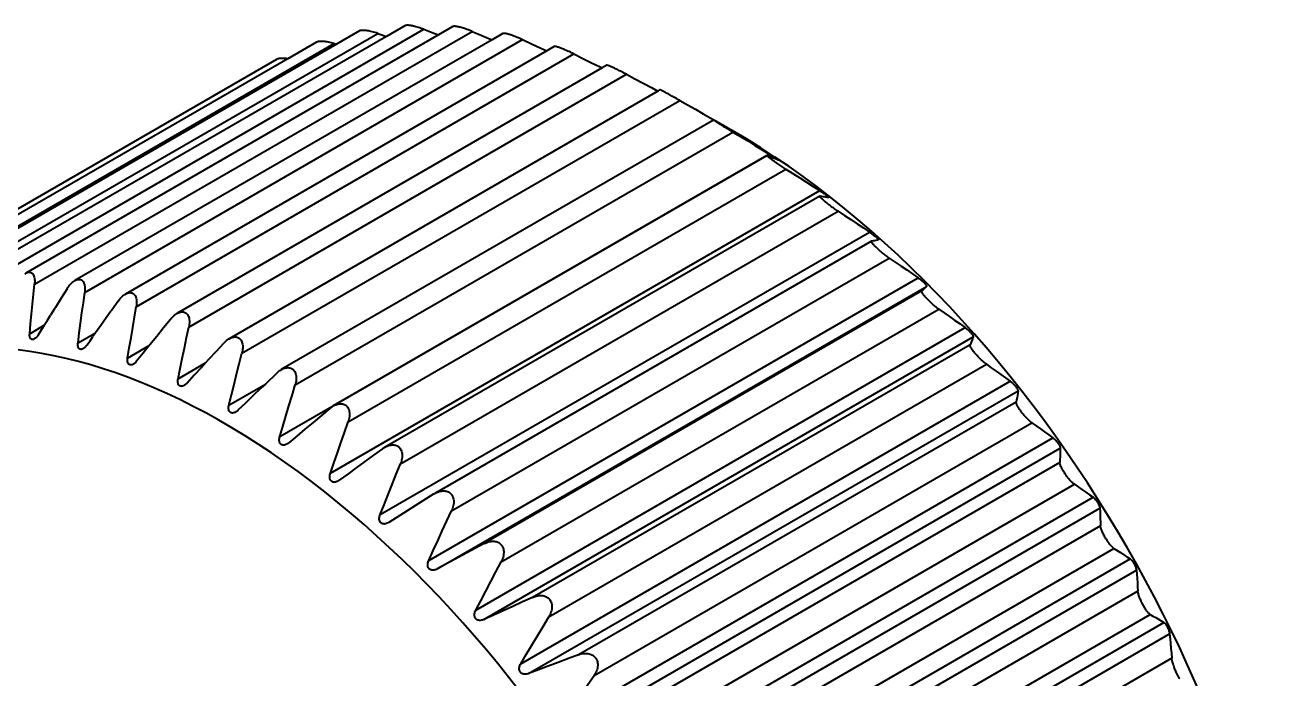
# Model space of a CAD drawing. Header units: millimetres. Extents: x 15 to 415, y 5 to 292.
# Drawn here: x 329.57 to 338.38, y 138.74 to 143.29 of the extents above; entities that cross this region are included whole.
import ezdxf

# ---------------------------------------------------------------- set-up
doc = ezdxf.new("R2010")
doc.units = ezdxf.units.MM
doc.layers.add('Geometries', color=7, linetype='Continuous')

msp = doc.modelspace()

# ---------------------------------------------------------------- linework, layer by layer
at = {"layer": 'Geometries', "linetype": 'Continuous', "lineweight": 40}
for p, q in [((328.9787, 141.4719), (332.0256, 143.231)), ((329.3, 141.5003), (332.3468, 143.2594)), ((329.6366, 141.4857), (332.6834, 143.2448)), ((331.8975, 143.2477), (331.7377, 143.1554)), ((332.0256, 143.231), (332.0873, 143.2104)), ((332.2151, 143.2842), (332.0873, 143.2104)), ((332.5489, 143.2783), (332.4492, 143.2208)), ((332.8962, 143.2301), (332.8214, 143.187)), ((328.6754, 141.4008), (331.7222, 143.1599)), ((331.7377, 143.1554), (328.9307, 141.5348)), ((332.0873, 143.2104), (329.2452, 141.5695)), ((332.4492, 143.2208), (329.5749, 141.5613)), ((332.8214, 143.187), (329.917, 141.5101)), ((329.9857, 141.4283), (333.0326, 143.1874)), ((331.5987, 143.1692), (331.3997, 143.0543)), ((331.7222, 143.1599), (331.7378, 143.1554)), ((333.2542, 143.1401), (333.2016, 143.1098)), ((331.321, 143.0493), (328.3569, 141.3381)), ((331.3997, 143.0543), (328.6338, 141.4574)), ((333.2016, 143.1098), (330.2688, 141.4165)), ((330.3447, 141.3285), (333.3915, 143.0876)), ((333.5874, 142.9901), (330.6276, 141.2812)), ((333.62, 143.0089), (333.5874, 142.9901)), ((330.7105, 141.1871), (333.7574, 142.9462)), ((333.9762, 142.8292), (330.9903, 141.1053)), ((333.9907, 142.8377), (333.9762, 142.8292)), ((331.0803, 141.0053), (334.1272, 142.7644)), ((334.3634, 142.6276), (331.354, 140.8902)), ((334.3955, 142.6103), (334.3965, 142.6108)), ((331.4511, 140.7846), (334.4979, 142.5437)), ((334.4476, 142.5812), (334.4477, 142.5811)), ((334.4477, 142.5814), (334.4915, 142.5561)), ((334.4597, 142.5743), (334.4477, 142.5811)), ((331.3439, 140.4241), (334.7509, 142.3911)), ((334.7349, 142.3806), (331.7159, 140.6376)), ((331.8198, 140.5266), (334.8667, 142.2857)), ((331.6957, 140.1692), (335.1027, 142.1363)), ((335.1023, 142.0985), (332.073, 140.3495)), ((332.1836, 140.2336), (335.2305, 141.9927)), ((332.0421, 139.8813), (335.4491, 141.8484)), ((335.4627, 141.7836), (332.4225, 140.0284)), ((335.4627, 141.7836), (335.4634, 141.7839)), ((335.5104, 141.7939), (335.51, 141.7937)), ((332.5395, 139.9078), (335.5863, 141.6669)), ((332.3802, 139.5626), (335.7872, 141.5297)), ((332.4394, 139.5028), (335.8465, 141.4698)), ((335.8126, 141.4382), (332.7658, 139.6791)), ((329.7753, 141.3135), (329.7482, 141.2702)), ((332.8846, 139.5518), (335.9314, 141.3109)), ((329.6027, 141.1406), (329.7036, 141.1988)), ((329.7036, 141.1988), (329.7261, 141.2348)), ((329.7261, 141.2348), (329.7482, 141.2702)), ((330.5825, 141.241), (330.5818, 141.2402)), ((329.9391, 141.076), (330.0613, 141.1465)), ((330.0225, 141.0918), (330.0427, 141.1203)), ((330.0612, 141.1465), (330.0427, 141.1203)), ((332.7074, 139.2158), (336.1145, 141.1828)), ((332.7644, 139.1512), (336.1714, 141.1183)), ((330.0001, 141.0602), (330.0225, 141.0918)), ((330.2842, 140.9711), (330.4349, 141.0581)), ((336.1492, 141.0641), (333.1023, 139.305)), ((330.6353, 140.8266), (330.8265, 140.937)), ((331.322, 140.8658), (331.2434, 140.7904)), ((333.2161, 139.1686), (336.2629, 140.9277)), ((330.9895, 140.6438), (331.2434, 140.7904)), ((333.0211, 138.8436), (336.4281, 140.8106)), ((333.0754, 138.7747), (336.4824, 140.7418)), ((336.4704, 140.6648), (333.4236, 138.9057)), ((333.5314, 138.7613), (336.5783, 140.5204)), ((333.3186, 138.4489), (336.7256, 140.416)), ((332.073, 140.3495), (332.0731, 140.3496)), ((333.3698, 138.3764), (336.7768, 140.3435)), ((336.7738, 140.2434), (333.7269, 138.4843)), ((333.828, 138.333), (336.8748, 140.0921)), ((332.4166, 140.0248), (332.103, 139.8267)), ((332.4166, 140.0248), (332.4225, 140.0284)), ((333.5977, 138.035), (337.0047, 140.0021)), ((333.6453, 137.9595), (337.0523, 139.9265)), ((332.103, 139.8267), (332.1001, 139.8249)), ((337.0568, 139.8034), (334.01, 138.0443)), ((332.7658, 139.6791), (332.4394, 139.5028)), ((334.1034, 137.8873), (337.1502, 139.6464)), ((333.8559, 137.6053), (337.263, 139.5723)), ((333.8997, 137.5273), (337.3067, 139.4943)), ((337.3172, 139.3482), (334.2704, 137.5891)), ((334.3554, 137.4277), (337.4022, 139.1868)), ((334.0914, 137.1631), (337.4984, 139.1302)), ((334.1308, 137.0832), (337.5379, 139.0503)), ((337.5529, 138.8816), (334.5061, 137.1225))]:
    msp.add_line(p, q, dxfattribs=at)
at = {"layer": 'Geometries', "linetype": 'Continuous', "lineweight": 40, "flags": 128}
for points in [[(332.0256, 143.231), (332.0162, 143.2341), (332.0066, 143.237), (331.9968, 143.2398), (331.987, 143.2423), (331.9771, 143.2447), (331.969, 143.2464), (331.9609, 143.248), (331.9529, 143.2493), (331.9451, 143.2504), (331.9388, 143.2511), (331.9327, 143.2517), (331.9269, 143.252), (331.9214, 143.2521), (331.9162, 143.2519), (331.9114, 143.2515), (331.9071, 143.2509), (331.9033, 143.25), (331.8995, 143.2487), (331.8975, 143.2477)], [(332.3468, 143.2594), (332.3377, 143.2627), (332.3283, 143.266), (332.3188, 143.2692), (332.3091, 143.2722), (332.2994, 143.2751), (332.2913, 143.2773), (332.2833, 143.2794), (332.2753, 143.2812), (332.2675, 143.2829), (332.2612, 143.2841), (332.255, 143.2851), (332.2491, 143.286), (332.2434, 143.2866), (332.2381, 143.287), (332.2331, 143.2872), (332.2286, 143.2871), (332.2245, 143.2868), (332.2205, 143.2861), (332.2171, 143.2851), (332.2151, 143.2841)], [(332.3468, 143.2594), (332.4158, 143.2334), (332.4493, 143.2207)], [(332.6834, 143.2448), (332.6746, 143.2484), (332.6655, 143.252), (332.6562, 143.2556), (332.6467, 143.259), (332.6371, 143.2623), (332.6292, 143.265), (332.6213, 143.2675), (332.6134, 143.2699), (332.6056, 143.2721), (332.5992, 143.2737), (332.593, 143.2752), (332.587, 143.2766), (332.5813, 143.2777), (332.5758, 143.2787), (332.5707, 143.2794), (332.566, 143.2799), (332.5618, 143.2802), (332.5574, 143.2801), (332.5538, 143.2798), (332.5509, 143.2791), (332.5489, 143.2783)], [(332.6834, 143.2448), (332.75, 143.217), (332.8159, 143.1893), (332.8215, 143.187)], [(333.0326, 143.1874), (333.0241, 143.1912), (333.0153, 143.1951), (333.0062, 143.1989), (332.997, 143.2027), (332.9877, 143.2065), (332.98, 143.2095), (332.9721, 143.2125), (332.9643, 143.2153), (332.9566, 143.218), (332.9503, 143.2201), (332.9441, 143.2221), (332.9381, 143.2239), (332.9323, 143.2256), (332.9267, 143.2271), (332.9215, 143.2284), (332.9167, 143.2294), (332.9122, 143.2302), (332.9077, 143.2309), (332.9038, 143.2312), (332.9006, 143.2312), (332.898, 143.2308), (332.8962, 143.2302), (332.8962, 143.2301)], [(331.7222, 143.1599), (331.7126, 143.1626), (331.7028, 143.1651), (331.6929, 143.1674), (331.6829, 143.1695), (331.6729, 143.1713), (331.6648, 143.1726), (331.6567, 143.1736), (331.6487, 143.1744), (331.641, 143.1749), (331.6348, 143.1752), (331.6288, 143.1752), (331.6231, 143.1749), (331.6177, 143.1745), (331.6127, 143.1738), (331.6081, 143.1728), (331.6041, 143.1716), (331.6005, 143.1702), (331.5986, 143.1692)], [(333.0326, 143.1874), (333.0966, 143.1581), (333.1599, 143.129), (333.2017, 143.1098)], [(333.3915, 143.0876), (333.3834, 143.0916), (333.3749, 143.0957), (333.3662, 143.0998), (333.3573, 143.1039), (333.3482, 143.108), (333.3407, 143.1114), (333.333, 143.1147), (333.3254, 143.118), (333.3177, 143.1212), (333.3115, 143.1237), (333.3054, 143.1261), (333.2993, 143.1285), (333.2935, 143.1306), (333.288, 143.1326), (333.2826, 143.1344), (333.2777, 143.1361), (333.2732, 143.1374), (333.2684, 143.1387), (333.2643, 143.1397), (333.2608, 143.1403), (333.258, 143.1406), (333.2558, 143.1406), (333.2544, 143.1402), (333.2542, 143.1401)], [(331.3997, 143.0543), (331.3993, 143.0544), (331.3893, 143.0556), (331.3812, 143.0564), (331.3731, 143.0569), (331.3652, 143.0571), (331.3575, 143.057), (331.3515, 143.0567), (331.3456, 143.0562), (331.3401, 143.0554), (331.3349, 143.0544), (331.3301, 143.0532), (331.3258, 143.0517), (331.322, 143.0499), (331.3209, 143.0493)], [(333.3915, 143.0876), (333.4527, 143.0572), (333.5132, 143.0271), (333.5732, 142.9972), (333.5875, 142.9901)], [(333.7574, 142.9462), (333.7496, 142.9503), (333.7415, 142.9546), (333.7332, 142.9589), (333.7246, 142.9633), (333.7158, 142.9677), (333.7085, 142.9714), (333.7011, 142.9751), (333.6936, 142.9787), (333.6861, 142.9824), (333.68, 142.9853), (333.6739, 142.9881), (333.6679, 142.9909), (333.6622, 142.9935), (333.6566, 142.996), (333.6512, 142.9984), (333.6462, 143.0005), (333.6416, 143.0024), (333.6367, 143.0044), (333.6323, 143.006), (333.6287, 143.0073), (333.6256, 143.0082), (333.6232, 143.0088), (333.6214, 143.0091), (333.6202, 143.009), (333.62, 143.0089)], [(333.7574, 142.9462), (333.8155, 142.9152), (333.8731, 142.8845), (333.9301, 142.854), (333.9762, 142.8292)], [(334.1272, 142.7644), (334.1198, 142.7686), (334.1121, 142.7729), (334.1042, 142.7774), (334.0959, 142.782), (334.0875, 142.7867), (334.0805, 142.7906), (334.0733, 142.7946), (334.066, 142.7987), (334.0587, 142.8027), (334.0527, 142.8059), (334.0467, 142.8092), (334.0409, 142.8124), (334.0352, 142.8154), (334.0296, 142.8184), (334.0243, 142.8213), (334.0192, 142.8239), (334.0145, 142.8264), (334.0095, 142.829), (334.0051, 142.8312), (334.0012, 142.8331), (333.9979, 142.8347), (333.9953, 142.836), (333.9932, 142.8369), (333.9917, 142.8375), (333.9908, 142.8377), (333.9907, 142.8376)], [(334.1272, 142.7644), (334.1821, 142.7332), (334.2365, 142.7023), (334.2904, 142.6716), (334.3437, 142.6411), (334.3965, 142.6108)], [(334.4979, 142.5437), (334.491, 142.5478), (334.4837, 142.5522), (334.4762, 142.5568), (334.4684, 142.5615), (334.4603, 142.5664), (334.4536, 142.5706), (334.4466, 142.5748), (334.4396, 142.5792), (334.4325, 142.5835), (334.4267, 142.5871), (334.4209, 142.5907), (334.4152, 142.5943), (334.4096, 142.5978), (334.4041, 142.6012), (334.3988, 142.6045), (334.3938, 142.6077), (334.3891, 142.6107), (334.384, 142.6139), (334.3794, 142.6168), (334.3755, 142.6193), (334.372, 142.6216), (334.3691, 142.6234), (334.3669, 142.6249), (334.365, 142.6262), (334.3638, 142.6271), (334.3633, 142.6275), (334.3633, 142.6276)], [(334.3633, 142.6276), (334.3635, 142.6276), (334.3641, 142.6274), (334.3652, 142.6268), (334.3668, 142.626), (334.3689, 142.6249)], [(334.3955, 142.6103), (334.3875, 142.6147), (334.3689, 142.6249)], [(334.4476, 142.5812), (334.442, 142.5843), (334.4241, 142.5944), (334.4059, 142.6045), (334.3955, 142.6103)], [(334.3965, 142.6108), (334.401, 142.6082), (334.4058, 142.6055), (334.4109, 142.6025), (334.4163, 142.5995), (334.4196, 142.5976), (334.423, 142.5956), (334.4265, 142.5936), (334.43, 142.5916), (334.4328, 142.59), (334.4356, 142.5884), (334.4385, 142.5867), (334.4412, 142.5851), (334.4438, 142.5836), (334.4463, 142.5822), (334.4478, 142.5814)], [(334.4478, 142.5814), (334.4487, 142.5808), (334.451, 142.5795), (334.4544, 142.5775), (334.4573, 142.5758), (334.4595, 142.5745), (334.4611, 142.5736), (334.4619, 142.5732), (334.4623, 142.5729), (334.4623, 142.5729)], [(334.4623, 142.5729), (334.4623, 142.5729), (334.462, 142.573), (334.4611, 142.5735), (334.4597, 142.5743)], [(334.4979, 142.5437), (334.5496, 142.5127), (334.6007, 142.482), (334.6513, 142.4515), (334.7013, 142.4212), (334.7509, 142.3911)], [(334.8667, 142.2857), (334.8602, 142.2898), (334.8534, 142.2942), (334.8463, 142.2988), (334.8389, 142.3036), (334.8312, 142.3087), (334.8248, 142.313), (334.8182, 142.3175), (334.8114, 142.3221), (334.8046, 142.3267), (334.799, 142.3306), (334.7934, 142.3345), (334.7878, 142.3385), (334.7823, 142.3423), (334.777, 142.3462), (334.7718, 142.3499), (334.7668, 142.3536), (334.7621, 142.357), (334.757, 142.3608), (334.7524, 142.3643), (334.7484, 142.3675), (334.7448, 142.3704), (334.7417, 142.3729), (334.7393, 142.375), (334.7372, 142.377), (334.7357, 142.3785), (334.7349, 142.3796), (334.7347, 142.3803), (334.7348, 142.3806)], [(334.7348, 142.3806), (334.735, 142.3806), (334.7358, 142.3806), (334.737, 142.3803), (334.7386, 142.3797)], [(334.8139, 142.3482), (334.7992, 142.3545), (334.7844, 142.3607), (334.7694, 142.367), (334.7541, 142.3733), (334.7386, 142.3797)], [(334.7509, 142.3911), (334.7552, 142.3885), (334.7598, 142.3856), (334.7646, 142.3826), (334.7696, 142.3795), (334.774, 142.3768), (334.7784, 142.3739), (334.7829, 142.3711), (334.7866, 142.3687), (334.7903, 142.3663), (334.7938, 142.3639), (334.7973, 142.3616), (334.8005, 142.3594), (334.8035, 142.3573), (334.8059, 142.3557), (334.8081, 142.3541), (334.8099, 142.3528), (334.8123, 142.351), (334.8141, 142.3496), (334.8152, 142.3486), (334.8157, 142.3479), (334.8157, 142.3477)], [(334.8157, 142.3477), (334.8156, 142.3477), (334.815, 142.3478), (334.8139, 142.3482)], [(334.8667, 142.2857), (334.9149, 142.2554), (334.9626, 142.2253), (335.0098, 142.1954), (335.0565, 142.1657), (335.1027, 142.1363)], [(335.2305, 141.9927), (335.2244, 141.9967), (335.2181, 142.001), (335.2114, 142.0055), (335.2045, 142.0104), (335.1973, 142.0156), (335.1912, 142.02), (335.1849, 142.0246), (335.1785, 142.0294), (335.172, 142.0343), (335.1666, 142.0385), (335.1612, 142.0427), (335.1558, 142.0469), (335.1505, 142.0511), (335.1453, 142.0554), (335.1402, 142.0595), (335.1353, 142.0636), (335.1307, 142.0675), (335.1256, 142.0719), (335.121, 142.076), (335.1169, 142.0798), (335.1132, 142.0833), (335.1101, 142.0864), (335.1075, 142.0891), (335.1051, 142.0918), (335.1034, 142.094), (335.1024, 142.0958), (335.1018, 142.0971), (335.1019, 142.098), (335.1023, 142.0985)], [(335.1023, 142.0985), (335.1023, 142.0985), (335.1032, 142.0987), (335.1045, 142.0986)], [(335.1027, 142.1363), (335.1068, 142.1337), (335.1111, 142.1308), (335.1156, 142.1278), (335.1204, 142.1246), (335.1245, 142.1217), (335.1287, 142.1187), (335.133, 142.1157), (335.1366, 142.1131), (335.1402, 142.1105), (335.1436, 142.1078), (335.147, 142.1053), (335.1502, 142.1028), (335.1532, 142.1004), (335.1556, 142.0984), (335.1578, 142.0966), (335.1597, 142.095), (335.1622, 142.0927), (335.164, 142.0908), (335.1653, 142.0893), (335.166, 142.0883), (335.1662, 142.0876), (335.166, 142.0873)], [(335.1649, 142.0873), (335.1532, 142.0896), (335.1413, 142.0919), (335.1292, 142.0941), (335.1169, 142.0964), (335.1045, 142.0986)], [(335.166, 142.0873), (335.1658, 142.0873), (335.1649, 142.0873)], [(335.2305, 141.9927), (335.2751, 141.9634), (335.3193, 141.9343), (335.363, 141.9054), (335.4063, 141.8768), (335.4491, 141.8484)], [(335.4491, 141.8484), (335.4529, 141.8458), (335.4569, 141.843), (335.4611, 141.84), (335.4656, 141.8367), (335.4695, 141.8338), (335.4735, 141.8307), (335.4776, 141.8274), (335.4811, 141.8247), (335.4845, 141.8219), (335.4879, 141.819), (335.4911, 141.8162), (335.4943, 141.8135), (335.4972, 141.8108), (335.4995, 141.8086), (335.5017, 141.8064), (335.5036, 141.8045), (335.5062, 141.8017), (335.5082, 141.7994), (335.5096, 141.7975), (335.5105, 141.796), (335.5108, 141.7948), (335.5107, 141.7941), (335.5104, 141.7939)], [(335.5863, 141.6669), (335.5808, 141.6707), (335.5749, 141.6748), (335.5687, 141.6794), (335.5622, 141.6842), (335.5555, 141.6894), (335.5498, 141.6939), (335.5438, 141.6986), (335.5378, 141.7036), (335.5316, 141.7087), (335.5265, 141.713), (335.5213, 141.7175), (335.5162, 141.722), (335.5111, 141.7265), (335.506, 141.7311), (335.5011, 141.7356), (335.4963, 141.7401), (335.4918, 141.7445), (335.4868, 141.7494), (335.4823, 141.754), (335.4782, 141.7584), (335.4744, 141.7625), (335.4712, 141.7662), (335.4685, 141.7696), (335.466, 141.7729), (335.4641, 141.7758), (335.4628, 141.7782), (335.462, 141.7802), (335.4617, 141.7816), (335.4619, 141.7827), (335.4625, 141.7835), (335.4627, 141.7836)], [(335.51, 141.7937), (335.501, 141.7919), (335.4919, 141.79), (335.4826, 141.788), (335.4731, 141.786), (335.4634, 141.7839)], [(335.5863, 141.6669), (335.6274, 141.639), (335.668, 141.6114), (335.7082, 141.584), (335.7479, 141.5567), (335.7872, 141.5297)], [(329.5694, 141.5578), (329.5734, 141.5604), (329.5749, 141.5613)], [(329.5749, 141.5613), (329.5783, 141.5631), (329.5801, 141.564)], [(329.5801, 141.564), (329.5832, 141.5653), (329.5851, 141.5661)], [(329.5851, 141.5661), (329.588, 141.5671), (329.5929, 141.5682), (329.5976, 141.5687), (329.6022, 141.5687), (329.6066, 141.568), (329.6114, 141.5664), (329.6159, 141.564), (329.6199, 141.5608), (329.6237, 141.5568), (329.6269, 141.5521), (329.6297, 141.547), (329.6323, 141.5404), (329.6344, 141.5334), (329.6359, 141.5258), (329.6369, 141.518), (329.6374, 141.5102), (329.6375, 141.5022), (329.6372, 141.494), (329.6366, 141.4857)], [(329.6027, 141.1406), (329.6092, 141.2083), (329.6159, 141.2767), (329.6226, 141.3457), (329.6295, 141.4154), (329.6366, 141.4857)], [(329.8629, 141.4531), (329.8684, 141.4616), (329.8743, 141.4698), (329.8805, 141.4776), (329.8869, 141.4851), (329.8937, 141.492), (329.8994, 141.4973), (329.9053, 141.5022), (329.9114, 141.5066), (329.917, 141.5101)], [(329.917, 141.5101), (329.9176, 141.5104), (329.9227, 141.5131), (329.9279, 141.5153), (329.933, 141.5171), (329.9381, 141.5182), (329.9432, 141.5188), (329.9481, 141.5188), (329.9528, 141.5182), (329.9574, 141.5169), (329.9623, 141.5147), (329.9669, 141.5116), (329.971, 141.5079), (329.9747, 141.5033), (329.978, 141.4981), (329.9807, 141.4924), (329.9832, 141.4853), (329.9851, 141.4778), (329.9864, 141.4698), (329.9872, 141.4616), (329.9874, 141.4535), (329.9873, 141.4452), (329.9867, 141.4368), (329.9857, 141.4283)], [(335.7872, 141.5297), (335.7907, 141.5272), (335.7944, 141.5245), (335.7984, 141.5215), (335.8026, 141.5182), (335.8062, 141.5152), (335.81, 141.512), (335.8139, 141.5087), (335.8172, 141.5058), (335.8205, 141.5028), (335.8237, 141.4998), (335.8268, 141.4968), (335.8299, 141.4937), (335.8327, 141.4908), (335.835, 141.4883), (335.8372, 141.4859), (335.8391, 141.4837), (335.8417, 141.4805), (335.8437, 141.4778), (335.8453, 141.4753), (335.8463, 141.4734), (335.8468, 141.4718), (335.8468, 141.4706), (335.8465, 141.4698)], [(335.8465, 141.4698), (335.8399, 141.4637), (335.8333, 141.4575), (335.8265, 141.4511), (335.8196, 141.4447), (335.8126, 141.4382)], [(329.8629, 141.4531), (329.8218, 141.3877), (329.7812, 141.3229), (329.7753, 141.3135)], [(329.9391, 141.076), (329.9481, 141.1451), (329.9573, 141.2149), (329.9666, 141.2854), (329.9761, 141.3565), (329.9857, 141.4283)], [(330.2187, 141.368), (330.2247, 141.3761), (330.2311, 141.3839), (330.2377, 141.3912), (330.2447, 141.3982), (330.2519, 141.4046), (330.258, 141.4094), (330.2643, 141.4137), (330.2689, 141.4166)], [(330.2689, 141.4166), (330.2707, 141.4176), (330.2772, 141.4208), (330.2826, 141.423), (330.288, 141.4247), (330.2934, 141.4259), (330.2987, 141.4265), (330.3039, 141.4265), (330.309, 141.426), (330.3139, 141.4248), (330.3185, 141.423), (330.3235, 141.4201), (330.3282, 141.4164), (330.3322, 141.4121), (330.3359, 141.407), (330.3391, 141.4012), (330.3417, 141.3951), (330.344, 141.3875), (330.3457, 141.3795), (330.3468, 141.3712), (330.3473, 141.3626), (330.3473, 141.3543), (330.3469, 141.3457), (330.346, 141.3371), (330.3447, 141.3285)], [(335.9314, 141.3109), (335.9273, 141.3139), (335.9229, 141.317), (335.9183, 141.3205), (335.9134, 141.3243), (335.9083, 141.3284), (335.903, 141.3328), (335.8977, 141.3373), (335.8923, 141.342), (335.8865, 141.3471), (335.8806, 141.3524), (335.8758, 141.3569), (335.871, 141.3614), (335.8661, 141.3662), (335.8611, 141.3711), (335.8564, 141.3759), (335.8517, 141.3807), (335.8471, 141.3856), (335.8426, 141.3905), (335.839, 141.3945), (335.8356, 141.3984), (335.8323, 141.4023), (335.8292, 141.4059), (335.8264, 141.4095), (335.8239, 141.4128), (335.8215, 141.416), (335.8194, 141.4189), (335.8169, 141.4229), (335.8148, 141.4264), (335.8133, 141.4295), (335.8123, 141.4321), (335.8117, 141.4342), (335.8116, 141.4359), (335.8119, 141.4372), (335.8126, 141.4382)], [(330.1676, 141.2963), (330.1299, 141.2431), (330.0862, 141.1816), (330.0612, 141.1465)], [(330.2187, 141.368), (330.1741, 141.3053), (330.1676, 141.2963)], [(330.2842, 140.9711), (330.296, 141.0412), (330.3079, 141.112), (330.32, 141.1835), (330.3322, 141.2556), (330.3447, 141.3285)], [(330.6276, 141.2812), (330.631, 141.2831), (330.6377, 141.2864), (330.6445, 141.2891), (330.6501, 141.2907), (330.6558, 141.2919), (330.6614, 141.2925), (330.6668, 141.2926), (330.6722, 141.2921), (330.6774, 141.291), (330.6824, 141.2892), (330.6871, 141.2869), (330.6922, 141.2834), (330.6968, 141.2792), (330.7008, 141.2743), (330.7044, 141.2686), (330.7075, 141.2624), (330.7099, 141.2558), (330.712, 141.2478), (330.7135, 141.2394), (330.7143, 141.2307), (330.7145, 141.2219), (330.7142, 141.2133), (330.7134, 141.2046), (330.7122, 141.1959), (330.7105, 141.1871)], [(335.9314, 141.3109), (335.9688, 141.2849), (336.0058, 141.2591), (336.0424, 141.2335), (336.0786, 141.2081), (336.1145, 141.1828)], [(329.7036, 141.1988), (329.7013, 141.1951), (329.6619, 141.1321)], [(330.5818, 141.2402), (330.5343, 141.1813), (330.4866, 141.1222), (330.4394, 141.0636), (330.4349, 141.0581)], [(330.5825, 141.241), (330.589, 141.2487), (330.5958, 141.256), (330.6029, 141.2629), (330.6103, 141.2692), (330.6179, 141.275), (330.6244, 141.2793), (330.6276, 141.2812)], [(329.6353, 141.1038), (329.6353, 141.1038), (329.632, 141.1021), (329.6287, 141.1008), (329.6255, 141.1), (329.6223, 141.0997), (329.6193, 141.0999), (329.6165, 141.1006), (329.6141, 141.1017), (329.612, 141.1032), (329.6101, 141.105), (329.6075, 141.1084), (329.6055, 141.1125), (329.6039, 141.1174), (329.6029, 141.1226), (329.6024, 141.1282), (329.6023, 141.1343), (329.6027, 141.1406)], [(329.6619, 141.1321), (329.6585, 141.1268), (329.6547, 141.1217), (329.6508, 141.117), (329.6466, 141.1126), (329.6429, 141.1093), (329.6391, 141.1063), (329.6353, 141.1038)], [(330.6353, 140.8266), (330.6499, 140.8974), (330.6648, 140.9688), (330.6798, 141.0409), (330.6951, 141.1136), (330.7105, 141.1871)], [(330.9903, 141.1053), (330.9956, 141.1082), (331.0025, 141.1115), (331.0096, 141.1142), (331.0166, 141.1162), (331.0224, 141.1173), (331.0283, 141.118), (331.034, 141.1181), (331.0396, 141.1176), (331.0451, 141.1166), (331.0504, 141.1149), (331.0554, 141.1126), (331.0601, 141.1098), (331.0652, 141.1057), (331.0697, 141.1009), (331.0737, 141.0955), (331.0772, 141.0893), (331.0801, 141.0827), (331.0823, 141.0757), (331.0842, 141.0673), (331.0853, 141.0586), (331.0858, 141.0496), (331.0857, 141.0405), (331.0851, 141.0318), (331.0839, 141.023), (331.0823, 141.0141), (331.0803, 141.0053)], [(336.1145, 141.1828), (336.1176, 141.1805), (336.1211, 141.1779), (336.1247, 141.175), (336.1286, 141.1717), (336.132, 141.1687), (336.1355, 141.1655), (336.1392, 141.162), (336.1423, 141.159), (336.1454, 141.1559), (336.1484, 141.1527), (336.1514, 141.1495), (336.1543, 141.1462), (336.1571, 141.1431), (336.1594, 141.1403), (336.1615, 141.1377), (336.1634, 141.1352), (336.1659, 141.1316), (336.168, 141.1284), (336.1696, 141.1255), (336.1707, 141.1231), (336.1714, 141.1211), (336.1716, 141.1195), (336.1714, 141.1183)], [(336.1714, 141.1183), (336.1672, 141.1077), (336.1629, 141.097), (336.1584, 141.0862), (336.1538, 141.0752), (336.1492, 141.0641)], [(329.9754, 141.0362), (329.9715, 141.0342), (329.9681, 141.0329), (329.9647, 141.0319), (329.9613, 141.0315), (329.958, 141.0315), (329.9549, 141.0321), (329.952, 141.0332), (329.9496, 141.0345), (329.9475, 141.0363), (329.9455, 141.0384), (329.943, 141.0423), (329.941, 141.0468), (329.9396, 141.0519), (329.9387, 141.0575), (329.9384, 141.0632), (329.9385, 141.0696), (329.9391, 141.076)], [(330.0001, 141.0602), (329.9963, 141.0552), (329.9923, 141.0504), (329.988, 141.046), (329.9836, 141.042), (329.9797, 141.0389), (329.9756, 141.0363), (329.9754, 141.0362)], [(330.4349, 141.0581), (330.3927, 141.0056), (330.3465, 140.9482)], [(330.9512, 141.0732), (330.8996, 141.0168), (330.8485, 140.961), (330.8265, 140.937)], [(330.9512, 141.0732), (330.9582, 141.0804), (330.9654, 141.0872), (330.973, 141.0935), (330.9808, 141.0993), (330.9888, 141.1045), (330.9903, 141.1053)], [(336.2629, 140.9277), (336.2584, 140.931), (336.2535, 140.9348), (336.2483, 140.939), (336.2428, 140.9436), (336.237, 140.9487), (336.2321, 140.9531), (336.2269, 140.9579), (336.2216, 140.963), (336.2162, 140.9684), (336.2117, 140.973), (336.2071, 140.9778), (336.2025, 140.9827), (336.1979, 140.9877), (336.1933, 140.9929), (336.1888, 140.9981), (336.1844, 141.0033), (336.1802, 141.0084), (336.1756, 141.0142), (336.1712, 141.0199), (336.1672, 141.0253), (336.1636, 141.0306), (336.1603, 141.0355), (336.1575, 141.04), (336.1548, 141.0447), (336.1526, 141.0489), (336.151, 141.0526), (336.1498, 141.0558), (336.1491, 141.0585), (336.1487, 141.0607), (336.1488, 141.0626), (336.1492, 141.0641)], [(330.3242, 140.9282), (330.3204, 140.9263), (330.3161, 140.9245), (330.3126, 140.9235), (330.309, 140.9229), (330.3055, 140.9228), (330.3022, 140.9232), (330.299, 140.9241), (330.296, 140.9256), (330.2936, 140.9273), (330.2914, 140.9293), (330.2895, 140.9317), (330.287, 140.9359), (330.2852, 140.9408), (330.2839, 140.9462), (330.2832, 140.952), (330.283, 140.958), (330.2834, 140.9645), (330.2842, 140.9711)], [(330.3465, 140.9482), (330.3424, 140.9434), (330.3381, 140.9389), (330.3335, 140.9348), (330.3288, 140.9312), (330.3247, 140.9285), (330.3242, 140.9282)], [(330.8265, 140.937), (330.7979, 140.9057), (330.7478, 140.851), (330.6983, 140.7968)], [(330.9895, 140.6438), (331.0072, 140.7147), (331.0251, 140.7864), (331.0433, 140.8587), (331.0617, 140.9316), (331.0803, 141.0053)], [(331.322, 140.8658), (331.3294, 140.8725), (331.3371, 140.8788), (331.345, 140.8845), (331.3532, 140.8897), (331.354, 140.8902)], [(331.354, 140.8902), (331.3616, 140.8943), (331.3687, 140.8975), (331.3759, 140.9001), (331.3832, 140.9022), (331.3905, 140.9036), (331.3965, 140.9043), (331.4024, 140.9044), (331.4083, 140.9039), (331.414, 140.903), (331.4196, 140.9014), (331.4249, 140.8992), (331.43, 140.8964), (331.4346, 140.893), (331.4397, 140.8884), (331.4441, 140.8831), (331.4479, 140.8772), (331.4512, 140.8706), (331.4539, 140.8635), (331.4559, 140.8562), (331.4575, 140.8474), (331.4583, 140.8384), (331.4585, 140.8292), (331.458, 140.82), (331.457, 140.8111), (331.4555, 140.8022), (331.4535, 140.7934), (331.4511, 140.7846)], [(336.2629, 140.9277), (336.2967, 140.904), (336.3301, 140.8804), (336.3631, 140.857), (336.3958, 140.8337), (336.4281, 140.8106)], [(330.679, 140.7808), (330.6752, 140.7788), (330.6708, 140.777), (330.6663, 140.7756), (330.6626, 140.7749), (330.6589, 140.7747), (330.6553, 140.7749), (330.6519, 140.7757), (330.6486, 140.777), (330.6457, 140.7787), (330.6433, 140.7807), (330.6411, 140.783), (330.6392, 140.7856), (330.6368, 140.7903), (330.6351, 140.7954), (330.634, 140.8012), (330.6335, 140.8072), (330.6335, 140.8133), (330.6342, 140.82), (330.6353, 140.8266)], [(330.6983, 140.7968), (330.6939, 140.7923), (330.6893, 140.7882), (330.6845, 140.7844), (330.6795, 140.7812), (330.679, 140.7808)], [(331.2434, 140.7904), (331.2126, 140.7609), (331.1588, 140.7092), (331.1055, 140.658), (331.0527, 140.6073)], [(331.3439, 140.4241), (331.3648, 140.4948), (331.386, 140.5662), (331.4074, 140.6383), (331.4291, 140.7111), (331.4511, 140.7846)], [(336.4281, 140.8106), (336.431, 140.8085), (336.4341, 140.806), (336.4374, 140.8031), (336.441, 140.7999), (336.4441, 140.7969), (336.4474, 140.7937), (336.4508, 140.7902), (336.4537, 140.7871), (336.4566, 140.7839), (336.4595, 140.7806), (336.4623, 140.7772), (336.4651, 140.7737), (336.4677, 140.7703), (336.4699, 140.7674), (336.4719, 140.7645), (336.4738, 140.7617), (336.4763, 140.7577), (336.4784, 140.7541), (336.48, 140.7508), (336.4812, 140.7479), (336.482, 140.7455), (336.4824, 140.7434), (336.4824, 140.7418)], [(336.4824, 140.7418), (336.4802, 140.7267), (336.4779, 140.7115), (336.4755, 140.6961), (336.473, 140.6806), (336.4704, 140.6648)], [(331.0369, 140.5952), (331.0329, 140.5931), (331.0284, 140.5911), (331.0238, 140.5896), (331.0192, 140.5887), (331.0154, 140.5883), (331.0116, 140.5884), (331.0079, 140.589), (331.0045, 140.5901), (331.0012, 140.5917), (330.9982, 140.5938), (330.9958, 140.5961), (330.9937, 140.5987), (330.9919, 140.6015), (330.9896, 140.6065), (330.988, 140.6119), (330.9871, 140.6179), (330.9868, 140.6241), (330.9871, 140.6304), (330.988, 140.6371), (330.9895, 140.6438)], [(331.0527, 140.6073), (331.0481, 140.6031), (331.0432, 140.5993), (331.0382, 140.5959), (331.0369, 140.5952)], [(331.6918, 140.6206), (331.6337, 140.5718), (331.5761, 140.5234), (331.5191, 140.4755), (331.4627, 140.4281), (331.4069, 140.3812)], [(331.6918, 140.6206), (331.6996, 140.6268), (331.7077, 140.6325), (331.7159, 140.6376)], [(331.7159, 140.6376), (331.716, 140.6376), (331.7246, 140.6422), (331.7333, 140.6461), (331.7403, 140.6486)], [(331.7403, 140.6486), (331.7407, 140.6487), (331.7481, 140.6508), (331.7556, 140.6523), (331.7631, 140.6531), (331.7692, 140.6532), (331.7753, 140.6528), (331.7812, 140.6518), (331.787, 140.6503), (331.7926, 140.6482), (331.798, 140.6455), (331.803, 140.6422), (331.8076, 140.6384), (331.8125, 140.6333), (331.8168, 140.6275), (331.8205, 140.6212), (331.8236, 140.6141), (331.826, 140.6067), (331.8277, 140.5991), (331.829, 140.59), (331.8295, 140.5808), (331.8292, 140.5714), (331.8284, 140.5621), (331.827, 140.5531), (331.825, 140.5442), (331.8227, 140.5354), (331.8198, 140.5266)], [(336.5783, 140.5204), (336.5742, 140.5234), (336.5697, 140.5268), (336.565, 140.5308), (336.5601, 140.5352), (336.5548, 140.5401), (336.5503, 140.5445), (336.5456, 140.5492), (336.5407, 140.5543), (336.5357, 140.5597), (336.5315, 140.5644), (336.5272, 140.5693), (336.5229, 140.5744), (336.5186, 140.5796), (336.5143, 140.5849), (336.5101, 140.5903), (336.5059, 140.5958), (336.502, 140.6012), (336.4975, 140.6075), (336.4933, 140.6137), (336.4895, 140.6195), (336.4859, 140.6253), (336.4827, 140.6308), (336.4799, 140.6358), (336.4772, 140.6411), (336.4749, 140.646), (336.4732, 140.6503), (336.4718, 140.6542), (336.471, 140.6574), (336.4704, 140.6603), (336.4703, 140.6627), (336.4704, 140.6648)], [(331.6957, 140.1692), (331.7199, 140.2394), (331.7445, 140.3102), (331.7693, 140.3816), (331.7944, 140.4538), (331.8198, 140.5266)], [(336.5783, 140.5204), (336.6084, 140.4992), (336.6382, 140.4782), (336.6677, 140.4573), (336.6968, 140.4365), (336.7256, 140.416)], [(331.3949, 140.3727), (331.3916, 140.3709), (331.3861, 140.3684), (331.3814, 140.3669), (331.3767, 140.3657), (331.3719, 140.3652), (331.368, 140.3652), (331.3642, 140.3656), (331.3605, 140.3666), (331.357, 140.368), (331.3537, 140.37), (331.3508, 140.3723), (331.3484, 140.3749), (331.3464, 140.3777), (331.3446, 140.3807), (331.3425, 140.386), (331.3411, 140.3917), (331.3404, 140.3979), (331.3404, 140.4042), (331.341, 140.4106), (331.3421, 140.4174), (331.3439, 140.4241)], [(336.7256, 140.416), (336.7282, 140.414), (336.731, 140.4117), (336.734, 140.409), (336.7373, 140.4059), (336.7401, 140.4029), (336.7432, 140.3997), (336.7463, 140.3962), (336.7489, 140.3931), (336.7516, 140.3898), (336.7543, 140.3864), (336.757, 140.3828), (336.7596, 140.3792), (336.7621, 140.3756), (336.7641, 140.3724), (336.7661, 140.3693), (336.7679, 140.3664), (336.7703, 140.362), (336.7724, 140.3579), (336.774, 140.3542), (336.7753, 140.3509), (336.7762, 140.3481), (336.7767, 140.3455), (336.7768, 140.3435)], [(331.4069, 140.3812), (331.402, 140.3773), (331.3969, 140.3739), (331.3949, 140.3727)], [(332.0577, 140.3395), (331.9965, 140.2948), (331.9359, 140.2505), (331.876, 140.2067), (331.8167, 140.1633), (331.7579, 140.1203)], [(332.0577, 140.3395), (332.0658, 140.3451), (332.073, 140.3495)], [(332.0731, 140.3496), (332.0743, 140.3502), (332.083, 140.3548), (332.088, 140.3571)], [(332.088, 140.3571), (332.0919, 140.3587), (332.1009, 140.3619), (332.1085, 140.364), (332.1161, 140.3655), (332.1238, 140.3664), (332.1315, 140.3666), (332.1377, 140.3662), (332.1438, 140.3653), (332.1498, 140.3638), (332.1556, 140.3618), (332.1612, 140.3592), (332.1665, 140.356), (332.1715, 140.3522), (332.176, 140.348), (332.1808, 140.3424), (332.1849, 140.3361), (332.1884, 140.3294), (332.1912, 140.322), (332.1933, 140.3143), (332.1948, 140.3064), (332.1956, 140.2971), (332.1957, 140.2877), (332.1951, 140.2783), (332.1938, 140.2688), (332.192, 140.2599), (332.1897, 140.251), (332.1869, 140.2422), (332.1836, 140.2336)], [(336.7768, 140.3435), (336.7764, 140.3239), (336.7758, 140.3041), (336.7752, 140.2841), (336.7745, 140.2639), (336.7738, 140.2434)], [(332.0421, 139.8813), (332.0697, 139.9504), (332.0977, 140.0202), (332.126, 140.0907), (332.1546, 140.1618), (332.1836, 140.2336)], [(336.8748, 140.0921), (336.8712, 140.0947), (336.8673, 140.0978), (336.8631, 140.1015), (336.8586, 140.1056), (336.8539, 140.1103), (336.8498, 140.1146), (336.8455, 140.1192), (336.8411, 140.1243), (336.8365, 140.1296), (336.8326, 140.1344), (336.8287, 140.1393), (336.8247, 140.1445), (336.8208, 140.1498), (336.8168, 140.1553), (336.8128, 140.161), (336.8089, 140.1667), (336.8052, 140.1724), (336.801, 140.179), (336.797, 140.1856), (336.7934, 140.1919), (336.7899, 140.1982), (336.7868, 140.2041), (336.7841, 140.2097), (336.7814, 140.2156), (336.7791, 140.221), (336.7773, 140.226), (336.7759, 140.2305), (336.7749, 140.2343), (336.7742, 140.2378), (336.7738, 140.2408), (336.7738, 140.2434)], [(331.7503, 140.1153), (331.7474, 140.1137), (331.7419, 140.1111), (331.7363, 140.1091), (331.7315, 140.1079), (331.7266, 140.1072), (331.7217, 140.107), (331.7178, 140.1073), (331.7139, 140.1081), (331.7102, 140.1094), (331.7067, 140.1111), (331.7034, 140.1134), (331.7005, 140.1161), (331.6982, 140.1188), (331.6963, 140.1219), (331.6946, 140.1251), (331.6927, 140.1307), (331.6915, 140.1366), (331.6911, 140.1429), (331.6913, 140.1493), (331.6922, 140.1558), (331.6936, 140.1626), (331.6957, 140.1692)], [(331.7579, 140.1203), (331.7528, 140.1168), (331.7503, 140.1153)], [(336.8748, 140.0921), (336.9014, 140.0738), (336.9277, 140.0557), (336.9536, 140.0377), (336.9793, 140.0199), (337.0047, 140.0021)], [(332.4225, 140.0284), (332.4251, 140.0299), (332.4271, 140.0309)], [(332.4271, 140.0309), (332.4339, 140.0344), (332.4429, 140.0383), (332.4521, 140.0416), (332.4615, 140.0441), (332.4692, 140.0456), (332.477, 140.0465), (332.4849, 140.0468), (332.4926, 140.0464), (332.4989, 140.0455), (332.5051, 140.0441), (332.5111, 140.0421), (332.5169, 140.0396), (332.5224, 140.0366), (332.5277, 140.0329), (332.5325, 140.0287), (332.5369, 140.0241), (332.5415, 140.018), (332.5454, 140.0114), (332.5486, 140.0043), (332.5511, 139.9966), (332.5529, 139.9887), (332.5541, 139.9805), (332.5545, 139.9711), (332.5542, 139.9616), (332.5531, 139.9521), (332.5514, 139.9426), (332.5491, 139.9337), (332.5464, 139.9249), (332.5431, 139.9162), (332.5395, 139.9078)], [(337.0047, 140.0021), (337.0069, 140.0004), (337.0094, 139.9983), (337.0121, 139.9957), (337.015, 139.9928), (337.0176, 139.9899), (337.0204, 139.9867), (337.0232, 139.9832), (337.0256, 139.9801), (337.0281, 139.9767), (337.0306, 139.9732), (337.0331, 139.9696), (337.0355, 139.9658), (337.0378, 139.9621), (337.0397, 139.9587), (337.0416, 139.9554), (337.0432, 139.9523), (337.0456, 139.9475), (337.0476, 139.9431), (337.0492, 139.939), (337.0505, 139.9352), (337.0514, 139.932), (337.052, 139.929), (337.0523, 139.9265)], [(332.1001, 139.8249), (332.0977, 139.8236), (332.0921, 139.8209), (332.0864, 139.8187), (332.0806, 139.8171), (332.0757, 139.8163), (332.0707, 139.8159), (332.0657, 139.8161), (332.0617, 139.8168), (332.0578, 139.8179), (332.0541, 139.8195), (332.0506, 139.8216), (332.0475, 139.8241), (332.0446, 139.827), (332.0424, 139.83), (332.0406, 139.8333), (332.0391, 139.8367), (332.0374, 139.8425), (332.0364, 139.8485), (332.0363, 139.855), (332.0368, 139.8615), (332.0379, 139.868), (332.0397, 139.8747), (332.0421, 139.8813)], [(332.3802, 139.5626), (332.4114, 139.6304), (332.4429, 139.6987), (332.4747, 139.7678), (332.5069, 139.8374), (332.5395, 139.9078)], [(337.0523, 139.9265), (337.0533, 139.9024), (337.0543, 139.8781), (337.0552, 139.8534), (337.056, 139.8285), (337.0568, 139.8034)], [(337.1502, 139.6464), (337.147, 139.6486), (337.1436, 139.6513), (337.1399, 139.6546), (337.136, 139.6585), (337.1317, 139.6629), (337.1281, 139.6669), (337.1243, 139.6714), (337.1203, 139.6764), (337.1162, 139.6817), (337.1127, 139.6864), (337.1091, 139.6913), (337.1055, 139.6965), (337.1019, 139.7019), (337.0982, 139.7076), (337.0946, 139.7134), (337.091, 139.7193), (337.0875, 139.7252), (337.0836, 139.7322), (337.0799, 139.7391), (337.0765, 139.7458), (337.0732, 139.7525), (337.0702, 139.7589), (337.0676, 139.765), (337.065, 139.7715), (337.0628, 139.7775), (337.0609, 139.7831), (337.0594, 139.7882), (337.0583, 139.7926), (337.0575, 139.7966), (337.057, 139.8002), (337.0568, 139.8034)], [(332.7658, 139.6791), (332.7746, 139.6835), (332.7837, 139.6874), (332.793, 139.6907), (332.8025, 139.6933), (332.812, 139.6951), (332.8199, 139.6961), (332.8279, 139.6964), (332.8358, 139.6961), (332.8436, 139.6951), (332.8499, 139.6937), (332.8561, 139.6918), (332.8621, 139.6894), (332.8679, 139.6865), (332.8733, 139.683), (332.8785, 139.6789), (332.8832, 139.6743), (332.8874, 139.6693), (332.8918, 139.6628), (332.8954, 139.6559), (332.8983, 139.6485), (332.9005, 139.6406), (332.902, 139.6324), (332.9027, 139.6241), (332.9027, 139.6146), (332.9019, 139.605), (332.9004, 139.5955), (332.8982, 139.5861), (332.8955, 139.5773), (332.8923, 139.5686), (332.8887, 139.5601), (332.8846, 139.5518)], [(337.1502, 139.6464), (337.1733, 139.6314), (337.1961, 139.6165), (337.2187, 139.6017), (337.241, 139.587), (337.263, 139.5723)], [(332.4394, 139.5028), (332.4339, 139.5001), (332.4281, 139.4978), (332.4223, 139.496), (332.4163, 139.4948), (332.4113, 139.4944), (332.4062, 139.4944), (332.4012, 139.495), (332.3972, 139.496), (332.3933, 139.4974), (332.3896, 139.4993), (332.3862, 139.5016), (332.3831, 139.5044), (332.3804, 139.5076), (332.3783, 139.5108), (332.3765, 139.5142), (332.3752, 139.5178), (332.3737, 139.5238), (332.373, 139.53), (332.3731, 139.5365), (332.374, 139.5431), (332.3754, 139.5495), (332.3775, 139.5562), (332.3802, 139.5626)], [(332.7074, 139.2158), (332.7421, 139.2817), (332.7771, 139.3483), (332.8125, 139.4155), (332.8484, 139.4833), (332.8846, 139.5518)], [(337.263, 139.5723), (337.2649, 139.5709), (337.2671, 139.569), (337.2695, 139.5667), (337.2721, 139.5639), (337.2744, 139.5611), (337.2768, 139.5581), (337.2794, 139.5546), (337.2816, 139.5515), (337.2838, 139.5481), (337.2861, 139.5446), (337.2883, 139.5408), (337.2905, 139.537), (337.2926, 139.5331), (337.2945, 139.5296), (337.2962, 139.5261), (337.2977, 139.5228), (337.2999, 139.5177), (337.3018, 139.5129), (337.3034, 139.5084), (337.3047, 139.5043), (337.3056, 139.5006), (337.3063, 139.4972), (337.3067, 139.4943)], [(337.3067, 139.4943), (337.3089, 139.4657), (337.3111, 139.4368), (337.3132, 139.4076), (337.3152, 139.378), (337.3172, 139.3482)], [(333.1023, 139.305), (333.0334, 139.2736), (332.9651, 139.2425), (332.8976, 139.2118), (332.8307, 139.1813), (332.7644, 139.1512)], [(333.1023, 139.305), (333.1115, 139.3089), (333.1208, 139.3121), (333.1304, 139.3148), (333.1401, 139.3167), (333.1498, 139.3179), (333.1578, 139.3182), (333.1659, 139.318), (333.1738, 139.3171), (333.1817, 139.3156), (333.188, 139.3137), (333.1942, 139.3114), (333.2001, 139.3086), (333.2057, 139.3052), (333.2111, 139.3013), (333.2161, 139.2968), (333.2206, 139.2919), (333.2246, 139.2865), (333.2287, 139.2797), (333.2321, 139.2724), (333.2346, 139.2648), (333.2365, 139.2567), (333.2375, 139.2484), (333.2379, 139.24), (333.2375, 139.2304), (333.2362, 139.2208), (333.2342, 139.2114), (333.2315, 139.2021), (333.2284, 139.1934), (333.2248, 139.1849), (333.2206, 139.1767), (333.2161, 139.1686)], [(337.4022, 139.1868), (337.3995, 139.1885), (337.3966, 139.1909), (337.3934, 139.1937), (337.3899, 139.1972), (337.3862, 139.2013), (337.383, 139.2052), (337.3797, 139.2095), (337.3761, 139.2142), (337.3725, 139.2194), (337.3694, 139.224), (337.3662, 139.2289), (337.3629, 139.2342), (337.3597, 139.2396), (337.3564, 139.2453), (337.3531, 139.2512), (337.3498, 139.2573), (337.3467, 139.2634), (337.3431, 139.2706), (337.3397, 139.2778), (337.3365, 139.2849), (337.3334, 139.292), (337.3307, 139.2988), (337.3282, 139.3053), (337.3257, 139.3124), (337.3235, 139.319), (337.3217, 139.3251), (337.3202, 139.3308), (337.3191, 139.3357), (337.3182, 139.3403), (337.3176, 139.3445), (337.3172, 139.3482)], [(332.7644, 139.1512), (332.7587, 139.1489), (332.7528, 139.147), (332.7468, 139.1456), (332.7407, 139.1449), (332.7356, 139.1448), (332.7305, 139.1452), (332.7255, 139.1461), (332.7214, 139.1474), (332.7176, 139.1491), (332.7139, 139.1513), (332.7106, 139.1539), (332.7076, 139.157), (332.705, 139.1604), (332.703, 139.1637), (332.7014, 139.1673), (332.7002, 139.171), (332.699, 139.1771), (332.6986, 139.1834), (332.6991, 139.19), (332.7002, 139.1965), (332.702, 139.2029), (332.7044, 139.2095), (332.7074, 139.2158)], [(337.4022, 139.1868), (337.422, 139.1753), (337.4414, 139.164), (337.4607, 139.1526), (337.4797, 139.1414), (337.4984, 139.1302)], [(333.0211, 138.8436), (333.0592, 138.9073), (333.0978, 138.9717), (333.1368, 139.0367), (333.1763, 139.1024), (333.2161, 139.1686)], [(337.4984, 139.1302), (337.5001, 139.129), (337.502, 139.1274), (337.5041, 139.1253), (337.5063, 139.1227), (337.5083, 139.1201), (337.5105, 139.1171), (337.5127, 139.1138), (337.5147, 139.1107), (337.5167, 139.1073), (337.5187, 139.1038), (337.5207, 139.1), (337.5227, 139.096), (337.5246, 139.092), (337.5262, 139.0884), (337.5278, 139.0848), (337.5292, 139.0813), (337.5313, 139.0759), (337.5331, 139.0708), (337.5346, 139.066), (337.5358, 139.0615), (337.5367, 139.0574), (337.5374, 139.0536), (337.5379, 139.0503)], [(337.5379, 139.0503), (337.541, 139.0172), (337.544, 138.9838), (337.547, 138.9501), (337.55, 138.916), (337.5529, 138.8816)], [(333.4236, 138.9057), (333.433, 138.9089), (333.4426, 138.9116), (333.4524, 138.9135), (333.4622, 138.9148), (333.4721, 138.9153), (333.4802, 138.9151), (333.4883, 138.9144), (333.4963, 138.9129), (333.5041, 138.9108), (333.5103, 138.9086), (333.5164, 138.9058), (333.5223, 138.9025), (333.5278, 138.8988), (333.533, 138.8945), (333.5378, 138.8897), (333.5421, 138.8844), (333.5459, 138.8788), (333.5497, 138.8717), (333.5527, 138.8641), (333.5549, 138.8564), (333.5563, 138.8481), (333.557, 138.8397), (333.5569, 138.8313), (333.556, 138.8217), (333.5543, 138.8122), (333.5518, 138.8028), (333.5486, 138.7937), (333.545, 138.7852), (333.541, 138.777), (333.5364, 138.769), (333.5314, 138.7613)], [(333.0754, 138.7747), (333.0695, 138.7728), (333.0634, 138.7713), (333.0573, 138.7704), (333.0511, 138.77), (333.046, 138.7703), (333.0408, 138.771), (333.0358, 138.7724), (333.0319, 138.7739), (333.028, 138.7759), (333.0245, 138.7783), (333.0212, 138.7812), (333.0183, 138.7845), (333.0159, 138.7881), (333.0141, 138.7916), (333.0127, 138.7953), (333.0116, 138.7991), (333.0107, 138.8053), (333.0106, 138.8116), (333.0114, 138.8182), (333.0128, 138.8247), (333.0149, 138.831), (333.0177, 138.8374), (333.0211, 138.8436)], [(333.4236, 138.9057), (333.3525, 138.879), (333.2822, 138.8525), (333.2126, 138.8263), (333.1436, 138.8004), (333.0754, 138.7747)], [(337.6096, 138.737), (337.6065, 138.7415), (337.6033, 138.7465), (337.6006, 138.751), (337.5978, 138.7559), (337.595, 138.761), (337.5921, 138.7665), (337.5892, 138.7722), (337.5862, 138.7782), (337.5833, 138.7843), (337.5805, 138.7906), (337.5773, 138.798), (337.5742, 138.8055), (337.5713, 138.8129), (337.5685, 138.8203), (337.566, 138.8275), (337.5637, 138.8344), (337.5613, 138.842), (337.5593, 138.8491), (337.5576, 138.8558), (337.5561, 138.862), (337.555, 138.8675), (337.5541, 138.8726), (337.5534, 138.8773), (337.5529, 138.8816)], [(333.3186, 138.4489), (333.3603, 138.5102), (333.4024, 138.5721), (333.4449, 138.6345), (333.4879, 138.6976), (333.5314, 138.7613)]]:
    msp.add_lwpolyline(points, dxfattribs=at)
at = {"layer": 'Geometries', "linetype": 'Continuous', "lineweight": 40}
for centre, major_axis, start_param, end_param in [((334.4915, 138.0654), (2.75, -4.7631), 0.785398, 2.356194), ((330.9577, 136.0252), (-2.75, 4.7631), 2.356194, 6.797761)]:
    msp.add_ellipse(centre, major_axis=major_axis, ratio=0.57735, start_param=start_param, end_param=end_param, dxfattribs=at)

doc.saveas('drawing.dxf')
